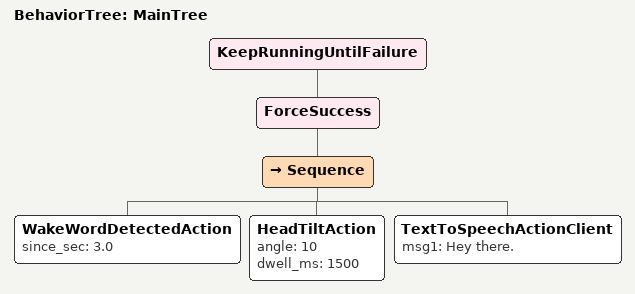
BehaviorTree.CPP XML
<root BTCPP_format="4" main_tree_to_execute="MainTree">
	<BehaviorTree ID="MainTree">
		<KeepRunningUntilFailure>
			<ForceSuccess>
				<Sequence>
					<WakeWordDetectedAction since_sec="3.0" />
					<HeadTiltAction angle="10" dwell_ms="1500" />
					<TextToSpeechActionClient msg1="Hey there." />
				</Sequence>
			</ForceSuccess>
		</KeepRunningUntilFailure>
	</BehaviorTree>
</root>
